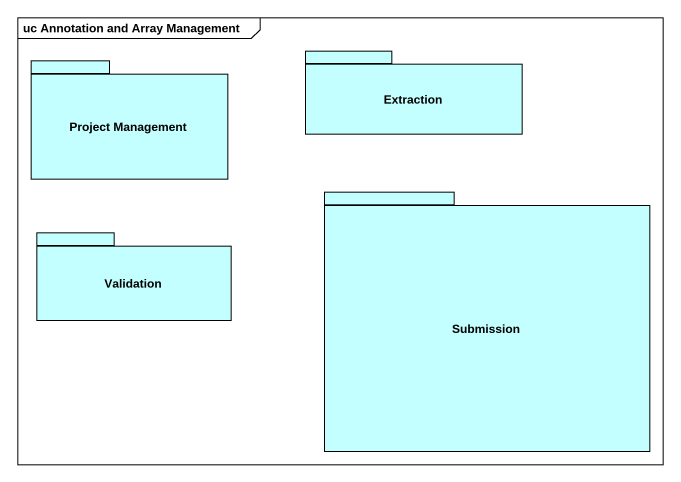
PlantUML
@startuml
mainframe uc Annotation and Array Management
package Extraction #C4FFFF {
}
package "Project Management" as Project_Management #C4FFFF {
}
package Submission #C4FFFF {
}
package Validation #C4FFFF {
}
@enduml
